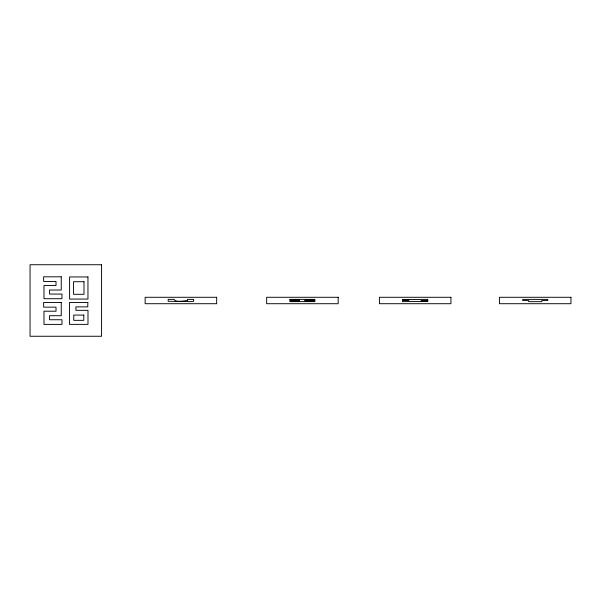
<?xml version="1.0" encoding="UTF-8"?>
<svg xmlns="http://www.w3.org/2000/svg" width="601" height="601" viewBox="0 0 601 601"><rect width="100%" height="100%" fill="white"/><g stroke="black" fill="none" stroke-linecap="round" stroke-linejoin="round"><path stroke-width="0.9" d="M289.915 299.381L289.915 300.192L299.568 300.192L299.568 300.831L289.915 300.831L289.915 301.619L314.879 301.619L314.879 300.831L304.722 300.831L304.722 300.192L314.879 300.192L314.879 299.381L289.915 299.381M87.844 302.513L87.769 306.871L75.921 306.871L75.921 310.334L87.986 310.334L87.986 324.367L69.446 324.367L69.446 302.513L87.844 302.513M187.474 300.485C184.379 300.703 175.079 302.791 174.23 299.366L168.175 299.366L168.175 301.296L190.021 301.634L193.65 301.296L193.65 299.366L187.474 299.366L187.474 300.485M427.814 301.334L402.467 301.649L402.467 300.523L408.838 300.523L408.838 299.944L402.467 299.591L427.814 299.366L427.814 300.523L421.188 300.523L421.188 301.101L427.814 301.334M101.569 264.74L30.05 264.74L30.05 336.26L101.569 336.26L101.569 264.74M61.249 276.813L43.618 276.813L43.663 281.471L56.013 281.471L56.013 285.528L43.978 285.528L43.978 298.712L61.971 298.712L61.971 294.062L49.56 294.062L49.56 290.02L61.249 290.02L61.249 276.813M87.956 276.948L69.596 276.948L69.596 299.065L87.956 299.065L87.956 276.948M83.997 281.711L73.555 281.711L73.555 294.295L83.997 294.295L83.997 281.711M216.668 297.285L145.149 297.285L145.149 303.715L216.668 303.715L216.668 297.285M338.175 297.285L266.656 297.285L266.656 303.715L338.175 303.715L338.175 297.285M450.938 297.285L379.419 297.285L379.419 303.715L450.938 303.715L450.938 297.285M570.95 297.285L499.431 297.285L499.431 303.715L570.95 303.715L570.95 297.285M547.744 299.388L522.712 299.388L522.712 300.515L528.64 300.515L528.64 301.657L541.817 301.657L541.817 300.515L547.744 300.515L547.744 299.388M61.249 302.498L43.618 302.498L43.663 307.156L56.013 307.156L56.013 311.213L43.978 311.213L43.978 324.397L61.971 324.397L61.971 319.747L49.56 319.747L49.56 315.705L61.249 315.705L61.249 302.498M83.794 315.082L73.758 315.082L73.758 320.348L83.794 320.348L83.794 315.082"/></g></svg>
